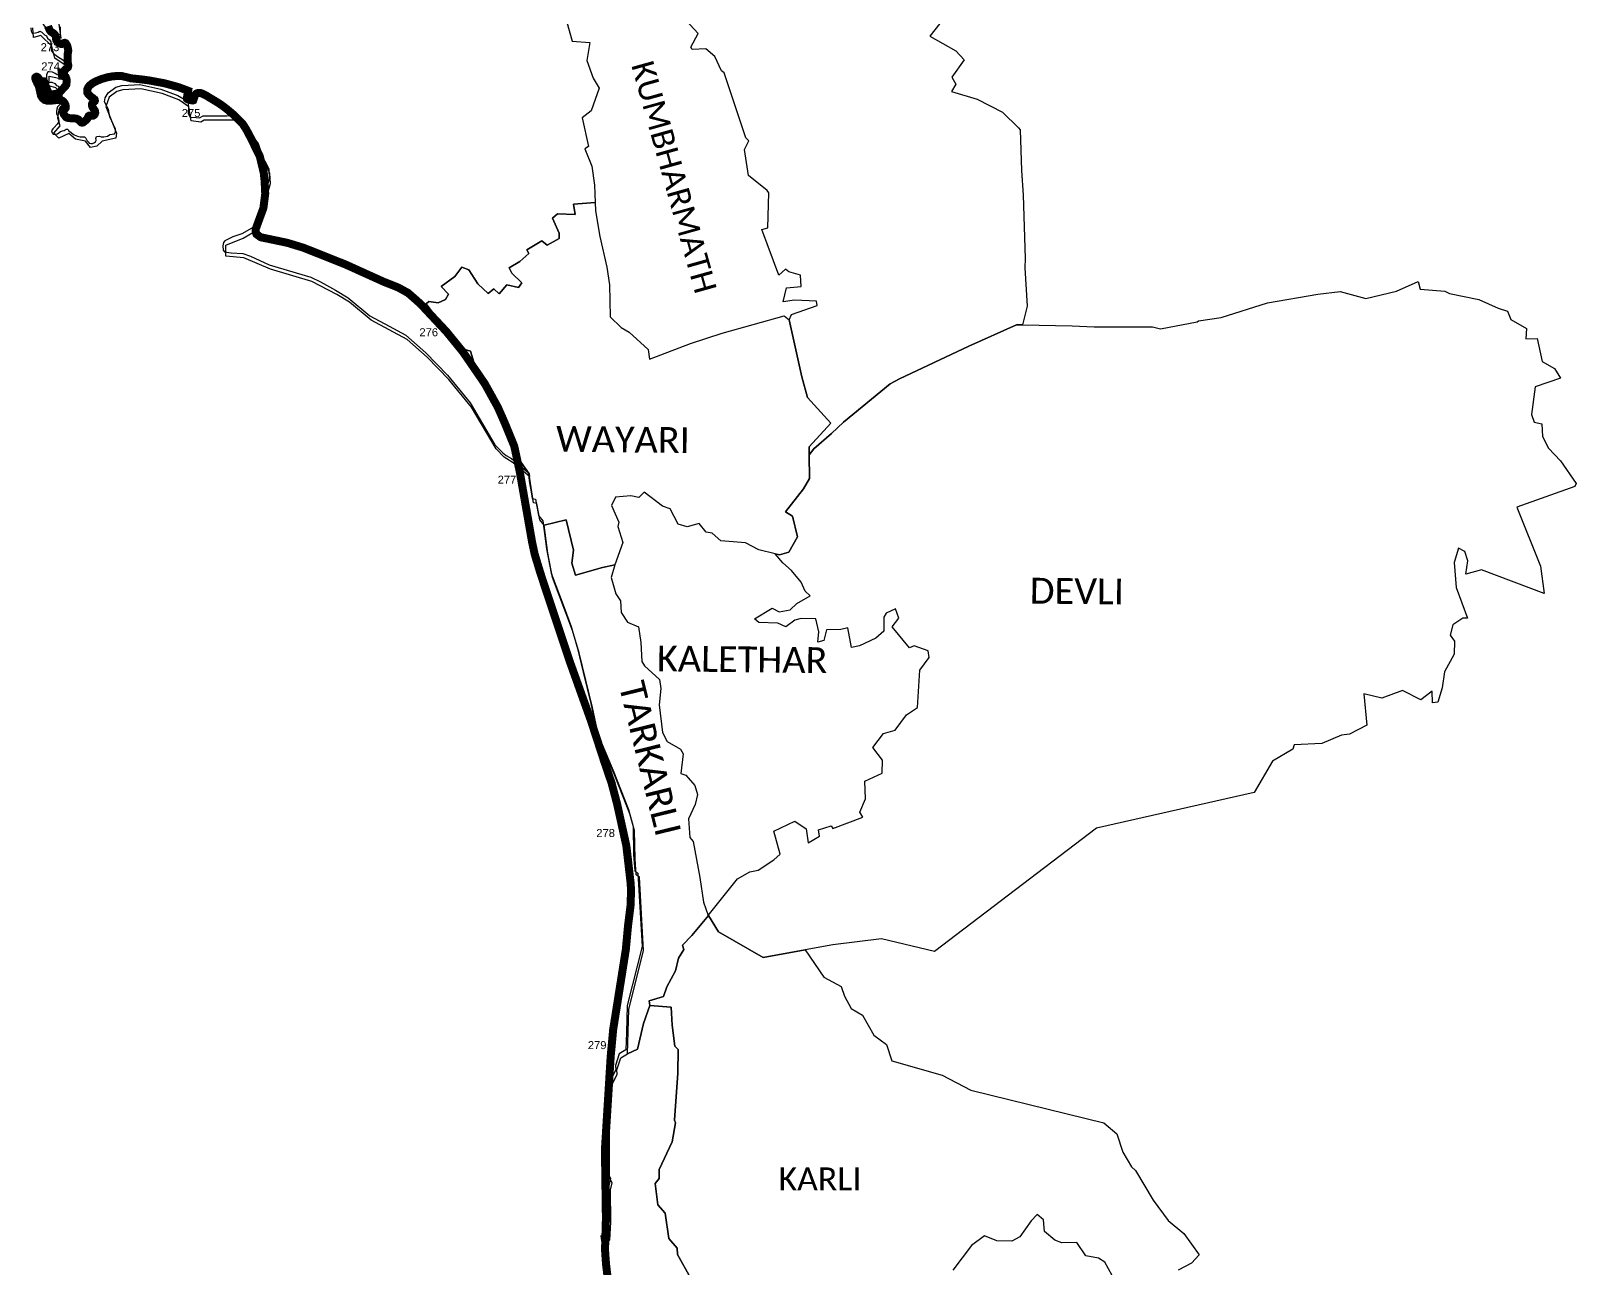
# Model space of a CAD drawing. Header units: metres. Extents: x 0 to 561379, y 0 to 4092696.
# Drawn here: x 334744 to 344397, y 1768286 to 1776015 of the extents above; entities that cross this region are included whole.
import ezdxf

# ---------------------------------------------------------------- set-up
doc = ezdxf.new("R2010")
doc.units = ezdxf.units.M
for name, color, linetype in [('ARTIFICIALLY PROTECTED', 10, 'Continuous'), ('COASTLINE', 5, 'Continuous'), ('DISTRICT BOUNDRY', 86, 'Continuous'), ('VILLAGE BOUNDRY', 32, 'Continuous'), ('VILLAGE NAME', 1, 'Continuous')]:
    doc.layers.add(name, color=color, linetype=linetype)
doc.styles.get("Standard").update_dxf_attribs({"font": 'arial.ttf'})

msp = doc.modelspace()

# ---------------------------------------------------------------- linework, layer by layer
at = {"layer": 'ARTIFICIALLY PROTECTED', "const_width": 50, "flags": 128}
for points in [[(334973.8, 1775874.3), (334972.6, 1775863), (334972.5, 1775852), (334973.5, 1775841.7), (334973.6, 1775830.3), (334972.3, 1775825.8), (334973.9, 1775817.5)], [(334951.8, 1775757.4), (334936.1, 1775756), (334938.4, 1775734.6), (334951.4, 1775733.4), (334956, 1775731.9), (334956.8, 1775731.2)], [(335698, 1775652), (335711.7, 1775646.9), (335726, 1775641.4), (335719.6, 1775604.8), (335719, 1775601.1), (335717.9, 1775594.5), (335718.6, 1775591), (335724.5, 1775587.1), (335739.8, 1775582.9), (335754.9, 1775580.8), (335758.2, 1775582), (335761.4, 1775590.9), (335766.4, 1775607.9), (335770.1, 1775615.8), (335770.5, 1775616.7), (335774.9, 1775621.7), (335783.2, 1775626.2), (335795.5, 1775628.1), (335807.6, 1775626.4), (335835.3, 1775613.4), (335865.6, 1775595.1), (335891.2, 1775579.7), (335891.8, 1775579.2)], [(337285.5, 1774194.2), (337317.9, 1774159.6)], [(337792.5, 1773284.7), (337798, 1773259), (337818.7, 1773140.9)], [(338376.4, 1771297.3), (338388.2, 1771252.2), (338405.6, 1771186.2), (338429.7, 1771076.9), (338448.4, 1770992.5), (338463.4, 1770924.6), (338470.2, 1770865.8), (338483.6, 1770749.2), (338487.5, 1770714.6), (338487.7, 1770713.4)], [(338375.8, 1769717.7), (338366.8, 1769620.1)]]:
    msp.add_lwpolyline(points, dxfattribs=at)
at = {"layer": 'COASTLINE', "const_width": 50, "flags": 128}
msp.add_lwpolyline([(334850.7, 1776045), (334853.6, 1776036.8), (334862.5, 1776017.5), (334869.6, 1776009.6), (334883.5, 1776000.8), (334892.3, 1775993.2), (334898.9, 1775982.9), (334901.1, 1775974.7), (334900.1, 1775967.7), (334902.2, 1775956.9), (334911.2, 1775944.7), (334922.8, 1775936.6), (334930.1, 1775934.3), (334938, 1775934.2), (334947.4, 1775938.6), (334955.6, 1775940.8), (334960.6, 1775938.6), (334964.5, 1775933.6), (334970, 1775924.1), (334973.3, 1775912.5), (334975.9, 1775901.6), (334976.9, 1775891.7), (334975.9, 1775881.6), (334973.8, 1775874.3), (334972.6, 1775863), (334972.5, 1775852), (334973.5, 1775841.7), (334973.6, 1775830.3), (334972.3, 1775825.8), (334974.8, 1775812.6), (334976.6, 1775804.2), (334976.7, 1775795.1), (334974.8, 1775788), (334967.4, 1775781.9), (334957.6, 1775773.7), (334954.5, 1775769.6), (334952.9, 1775764.5), (334951.8, 1775757.4), (334936.1, 1775756), (334938.4, 1775734.6), (334951.4, 1775733.4), (334956, 1775731.9), (334961, 1775727.3), (334966.2, 1775714.1), (334967.3, 1775699), (334964.7, 1775679.2), (334958.4, 1775668.8), (334926.4, 1775636.5), (334918.7, 1775628.8), (334904.3, 1775623.2), (334883.6, 1775619.5), (334865.9, 1775619.8), (334858.7, 1775621.4), (334854.4, 1775627.3), (334848.1, 1775641.1), (334838.5, 1775662.2), (334826.2, 1775699.5), (334824.8, 1775700.9), (334822, 1775700.8), (334820.3, 1775699.5), (334818.8, 1775697.4), (334816.4, 1775695), (334813.9, 1775694.2), (334809.9, 1775694.7), (334804.9, 1775696.9), (334803.2, 1775699.8), (334799.8, 1775707.6), (334791.6, 1775719.1), (334787.7, 1775724.6), (334783.6, 1775727.4), (334780.2, 1775728.9), (334777.8, 1775728.8), (334774.4, 1775727.3), (334771.7, 1775724.6), (334771, 1775720.2), (334772.9, 1775712.6), (334776.2, 1775705.4), (334782, 1775691.8), (334788, 1775680.7), (334793.4, 1775670.5), (334795.3, 1775661.9), (334798.9, 1775645.8), (334802.2, 1775631.2), (334806.9, 1775610.2), (334812, 1775601.7), (334819.8, 1775592.1), (334830.3, 1775583.9), (334845.3, 1775579.4), (334865.7, 1775579), (334896.6, 1775582.6), (334909.1, 1775584), (334925.8, 1775583.3), (334940.4, 1775578.8), (334946.8, 1775573.9), (334954.6, 1775563.5), (334959.7, 1775552.5), (334961.8, 1775542.4), (334960.6, 1775533.5), (334958.1, 1775530.4), (334952, 1775528.5), (334942.9, 1775525.7), (334940.2, 1775520.1), (334941.5, 1775513.7), (334949.6, 1775494), (334964, 1775475.8), (334970.1, 1775473), (334983.4, 1775470.4), (335008.4, 1775468.8), (335025.9, 1775467.7), (335032.9, 1775464.8), (335040.8, 1775461.7), (335046.5, 1775455.9), (335054.7, 1775447.7), (335059.3, 1775443.1), (335064.3, 1775441.9), (335069.8, 1775443.4), (335078, 1775449.8), (335088.8, 1775458.3), (335096.8, 1775467.7), (335101.6, 1775478.8), (335103.8, 1775482.9), (335108.3, 1775485.8), (335115.5, 1775485.5), (335124.4, 1775485.2), (335129.5, 1775485), (335134.7, 1775487), (335140.1, 1775491), (335143.5, 1775496.3), (335145.4, 1775502.5), (335145, 1775510.6), (335143.3, 1775516.4), (335137.5, 1775525.3), (335130.4, 1775536), (335126.9, 1775543.5), (335125.1, 1775550), (335125, 1775556.5), (335126.6, 1775562), (335130.7, 1775567.5), (335138.7, 1775573), (335141.9, 1775575.5), (335143.4, 1775578.8), (335143.1, 1775583.1), (335141.8, 1775586.4), (335139, 1775588.1), (335135.9, 1775590), (335134, 1775592.1), (335130.1, 1775596.5), (335124.5, 1775600.2), (335119.1, 1775603), (335114.2, 1775607.8), (335101.2, 1775621.1), (335096.5, 1775629.6), (335095.3, 1775639), (335095.9, 1775650.1), (335100.6, 1775660.7), (335111.1, 1775674.7), (335126.3, 1775686.8), (335148.2, 1775699.8), (335185.3, 1775715), (335222.1, 1775725.6), (335250.5, 1775730.8), (335279.7, 1775733.6), (335312.9, 1775732.9), (335346.3, 1775724.9), (335359.8, 1775721.7), (335367.4, 1775719.4), (335400.6, 1775715.9), (335429.3, 1775712.9), (335479.8, 1775706.3), (335525, 1775697.9), (335574.7, 1775688.9), (335619.1, 1775677.2), (335668, 1775663.4), (335711.7, 1775646.9), (335726, 1775641.4), (335719, 1775601.1), (335717.9, 1775594.5), (335718.6, 1775591), (335724.5, 1775587.1), (335739.8, 1775582.9), (335754.9, 1775580.8), (335758.2, 1775582), (335761.4, 1775590.9), (335766.4, 1775607.9), (335770.5, 1775616.7), (335774.9, 1775621.7), (335783.2, 1775626.2), (335795.5, 1775628.1), (335807.6, 1775626.4), (335835.3, 1775613.4), (335865.6, 1775595.1), (335891.2, 1775579.7), (335928.5, 1775556.3), (335967.3, 1775527.6), (336005.6, 1775495.2), (336033.6, 1775468.4), (336067.7, 1775433.1), (336089.6, 1775398.8), (336108.5, 1775363.1), (336128, 1775326.1), (336138.5, 1775303.2), (336146.3, 1775286.4), (336173, 1775234), (336198.3, 1775129.1), (336203.9, 1775076.1), (336207.5, 1774997.8), (336196.3, 1774909.3), (336162.7, 1774817.3), (336148.5, 1774778.6), (336148, 1774761), (336153, 1774745.2), (336179.7, 1774726.1), (336251.3, 1774711.1), (336345.5, 1774691.4), (336447.8, 1774660.1), (336707.4, 1774556.8), (336948.6, 1774447.7), (337036.8, 1774412.9), (337099.7, 1774378.4), (337175.9, 1774311.4), (337261.3, 1774220), (337338.7, 1774137.4), (337442.3, 1774010.4), (337533.9, 1773877.4), (337580.2, 1773809.6), (337661.1, 1773663.2), (337704.8, 1773563.9), (337763.3, 1773420.8), (337798, 1773259), (337837.3, 1773034.9), (337874.9, 1772820.2), (337890.9, 1772745.5), (337927.3, 1772625.2), (337973.8, 1772485.2), (338050.3, 1772255), (338108.1, 1772081.1), (338243.1, 1771703.7), (338326.2, 1771448.7), (338371.5, 1771315.9), (338388.2, 1771252.2), (338405.6, 1771186.2), (338429.7, 1771076.9), (338448.4, 1770992.5), (338463.4, 1770924.6), (338470.2, 1770865.8), (338483.6, 1770749.2), (338487.5, 1770714.6), (338490.8, 1770686.5), (338492.5, 1770646.1), (338490.4, 1770555.1), (338474.4, 1770428), (338460.1, 1770274.3), (338443.9, 1770172.3), (338428.9, 1770077.3), (338381.3, 1769777), (338365.6, 1769607.5), (338351.6, 1769380.7), (338337.2, 1769149.2), (338329.6, 1769026.5), (338330.7, 1768953.8), (338333.7, 1768745.7), (338335.9, 1768595.8), (338332.8, 1768488.8), (338330.3, 1768400.1), (338336.2, 1768313.7), (338346.8, 1768225.3)], dxfattribs=at)
at = {"layer": 'DISTRICT BOUNDRY'}
for points in [[(334743.7, 1776034.4, 0), (334745.3, 1776013.4, 0), (334752.4, 1776002.2, 0), (334772, 1776002.4, 0), (334790.1, 1776008.2, 0), (334798.5, 1776013.9, 0), (334812.5, 1776008.4, 0), (334829.5, 1775991.8, 0), (334840.4, 1775983.6, 0), (334847.9, 1775971, 0), (334859.2, 1775959.9, 0), (334867.7, 1775947.4, 0), (334869.3, 1775925, 0), (334869.5, 1775908.2, 0), (334869.6, 1775897, 0), (334875.3, 1775885.9, 0), (334886.6, 1775872, 0), (334916.2, 1775851.3, 0), (334935.9, 1775838.9, 0), (334951.4, 1775827.8, 0), (334964.1, 1775811.1, 0), (334965.7, 1775797.2, 0), (334960.3, 1775776.1, 0), (334952, 1775763.4, 0), (334946.5, 1775750.8, 0), (334942.4, 1775740.9, 0), (334929.8, 1775739.4, 0), (334907.4, 1775740.6, 0), (334894.7, 1775750.2, 0), (334877.8, 1775757.1, 0), (334858.2, 1775759.7, 0), (334849.8, 1775759.6, 0), (334844.3, 1775751.1, 0), (334840.2, 1775739.9, 0), (334840.3, 1775724.5, 0), (334840.5, 1775709.1, 0), (334847.6, 1775699.4, 0), (334860.2, 1775695.3, 0), (334874.2, 1775695.4, 0), (334892.5, 1775687.2, 0), (334903.8, 1775674.7, 0), (334913.6, 1775670.6, 0), (334922.1, 1775658.1, 0), (334925.1, 1775642.7, 0), (334925.2, 1775628.7, 0), (334936.6, 1775612, 0), (334940.9, 1775592.5, 0), (334941.2, 1775570.1, 0), (334925.9, 1775557.3, 0), (334921.7, 1775554.5, 0), (334910.6, 1775541.8, 0), (334905.1, 1775526.3, 0), (334903.9, 1775510.9, 0), (334904, 1775496.9, 0), (334911.1, 1775481.6, 0), (334916.9, 1775466.2, 0), (334918.4, 1775449.5, 0), (334907.4, 1775432.5, 0), (334889.4, 1775412.7, 0), (334879.7, 1775404.3, 0), (334872.8, 1775390.2, 0), (334877.1, 1775377.6, 0), (334882.8, 1775370.7, 0), (334889.8, 1775370.8, 0), (334901, 1775369.5, 0), (334910.8, 1775372.4, 0), (334928.8, 1775386.5, 0), (334941.4, 1775390.9, 0), (334951.2, 1775392.4, 0), (334963.7, 1775400.9, 0), (334973.5, 1775402.4, 0), (334979.2, 1775394.1, 0), (335014.4, 1775366.4, 0), (335034.1, 1775358.2, 0), (335052.3, 1775354.2, 0), (335063.5, 1775352.9, 0), (335077.5, 1775353, 0), (335086, 1775344.7, 0), (335095.9, 1775329.4, 0), (335101.6, 1775322.5, 0), (335108.7, 1775314.1, 0), (335118.5, 1775311.4, 0), (335128.3, 1775311.5, 0), (335136.7, 1775315.8, 0), (335147.8, 1775321.5, 0), (335151.9, 1775330, 0), (335151.9, 1775335.6, 0), (335149, 1775343.9, 0), (335154.5, 1775355.2, 0), (335171.3, 1775356.7, 0), (335182.5, 1775352.7, 0), (335199.3, 1775354.2, 0), (335221.7, 1775358.6, 0), (335237, 1775367.2, 0), (335266.4, 1775371.6, 0), (335271.9, 1775380.1, 0), (335271.8, 1775392.7, 0), (335271.7, 1775403.9, 0), (335260.2, 1775429, 0), (335250.2, 1775451.3, 0), (335237.4, 1775477.7, 0), (335228.6, 1775523.9, 0), (335215.7, 1775548.9, 0), (335204.3, 1775571.2, 0), (335206.9, 1775596.5, 0), (335226.2, 1775628.8, 0), (335273.5, 1775664.2, 0), (335311.2, 1775674.3, 0), (335351.8, 1775676.1, 0), (335389.5, 1775677.8, 0), (335423.4, 1775681, 0), (335555.9, 1775651.1, 0), (335661.6, 1775610.8, 0), (335701, 1775588.4, 0), (335723.9, 1775568, 0), (335728.3, 1775543.2, 0), (335726.6, 1775499.8, 0), (335737.1, 1775479.2, 0), (335743.3, 1775477.2, 0), (335776.4, 1775473.4, 0), (335797, 1775471.5, 0), (335819.6, 1775484.1, 0), (335858.9, 1775485.5, 0), (335931.1, 1775484.1, 0), (335968.3, 1775484.5, 0), (336009.5, 1775486.9, 0), (336032.3, 1775485.1, 0), (336048.9, 1775468.7, 0), (336105.5, 1775384.5, 0), (336163.9, 1775311.7, 0), (336191.5, 1775229.3, 0), (336218.9, 1775173.8, 0), (336229.4, 1775151.2, 0), (336232.1, 1775089.2, 0), (336186, 1774932.8, 0), (336166.1, 1774858.2, 0), (336145.9, 1774806.4, 0), (336123.4, 1774782.4, 0), (336061.8, 1774746.7, 0), (336004.2, 1774729.7, 0), (335954.9, 1774704.4, 0), (335946.7, 1774694, 0), (335942.8, 1774673.3, 0), (335945.1, 1774646.5, 0), (335953.4, 1774634.2, 0), (335994.8, 1774628.3, 0), (336067.1, 1774624.9, 0), (336114.7, 1774608.8, 0), (336232.9, 1774554.1, 0), (336491.7, 1774476.9, 0), (336551.8, 1774448.6, 0), (336647.3, 1774395.7, 0), (336726.2, 1774346.9, 0), (336861.4, 1774234.5, 0), (336981.7, 1774171.6, 0), (337085.5, 1774114.7, 0), (337210.4, 1774004.3, 0), (337345.8, 1773864, 0), (337487.8, 1773691.8, 0), (337640.9, 1773429.8, 0), (337691, 1773378.6, 0), (337711.8, 1773362.2, 0), (337747, 1773344, 0), (337850.5, 1773256.9, 0), (337859.3, 1773191.8, 0), (337868, 1773135.7, 0), (337874.4, 1773093.9, 0), (337896.1, 1773088.8, 0), (337914.6, 1772987.5, 0), (337941.1, 1772953.9, 0), (337965, 1772778.6, 0), (337992.8, 1772627, 0), (338074.8, 1772413.2, 0), (338118.3, 1772294.8, 0), (338159.3, 1772156.1, 0), (338193.7, 1772008.9, 0), (338242.3, 1771814.2, 0), (338279.9, 1771636.3, 0), (338385.2, 1771383.3, 0), (338476.2, 1771150.1, 0), (338506, 1771044.7, 0), (338508.9, 1770868.9, 0), (338515.9, 1770767.8, 0), (338536, 1770753.2, 0), (338561.4, 1770295.6, 0), (338469.1, 1769926.7, 0), (338463.9, 1769758.1, 0), (338460.5, 1769649.7, 0), (338419.6, 1769625.2, 0), (338394.8, 1769550.9, 0), (338397.5, 1769523.7, 0), (338372.1, 1769476.9, 0), (338374.7, 1769464.9, 0), (338350.8, 1769428.8, 0), (338359.9, 1769404, 0), (338336.9, 1769359.6, 0), (338348.7, 1769194, 0), (338351, 1769076.4, 0), (338350.5, 1768983.7, 0), (338348.6, 1768873.4, 0), (338364.9, 1768844.6, 0), (338354.8, 1768800.2, 0), (338356.7, 1768600.7, 0), (338351.7, 1768485.5, 0), (338304.9, 1768487.4, 0), (338340.5, 1768249.5, 0)], [(334925.6, 1776041.8, 0), (334926.1, 1775997, 0), (334923.3, 1775991.3, 0), (334917.7, 1775992.7, 0), (334909.2, 1776002.4, 0), (334893.7, 1776014.9, 0), (334852.9, 1776036.9, 0)]]:
    msp.add_polyline3d(points, dxfattribs=at)
at = {"layer": 'VILLAGE BOUNDRY'}
for points in [[(338091.9, 1776069.1, 0), (338124, 1775951.2, 0), (338235.6, 1775942.9, 0), (338217.2, 1775830.1, 0), (338255.6, 1775720.1, 0), (338294.6, 1775657.1, 0), (338242.9, 1775516.1, 0), (338187.7, 1775472.8, 0), (338226.8, 1775292.7, 0), (338203.9, 1775278.3, 0), (338247, 1775169.3, 0), (338264.8, 1775050.8, 0), (338268.7, 1774943.7, 0), (338134.3, 1774933.9, 0), (338143.4, 1774868.5, 0), (338033.5, 1774872.7, 0), (338002.4, 1774845.3, 0), (338044.6, 1774751.2, 0), (338044.5, 1774718.9, 0), (337968.5, 1774676, 0), (337935.7, 1774702.9, 0), (337841.4, 1774647.6, 0), (337853.7, 1774625.5, 0), (337798.3, 1774575.2, 0), (337731.9, 1774535.3, 0), (337747.9, 1774501.7, 0), (337810.4, 1774440.8, 0), (337788.8, 1774412.6, 0), (337717.9, 1774428.3, 0), (337669.2, 1774372.5, 0), (337636.3, 1774404, 0), (337600.1, 1774375.2, 0), (337535.3, 1774435.9, 0), (337480.4, 1774522.6, 0), (337436.1, 1774539.5, 0), (337391.9, 1774481.4, 0), (337306.1, 1774418.3, 0), (337352.4, 1774369.8, 0), (337334.4, 1774336.4, 0), (337288.5, 1774316.7, 0), (337230.6, 1774325.7, 0), (337213.9, 1774309.4, 0), (337281.4, 1774219.3, 0), (337288.3, 1774195.4, 0), (337347.1, 1774124.5, 0), (337364.4, 1774122.6, 0), (337427.8, 1774034, 0), (337490.5, 1774013.6, 0), (337524.2, 1773904.7, 0), (337542.6, 1773899.1, 0), (337601.1, 1773776.1, 0), (337747.5, 1773423.2, 0), (337785.6, 1773399.3, 0), (337782.4, 1773355.3, 0), (337856.8, 1773247.8, 0), (337859.1, 1773230.8, 0), (337755.5, 1773317.8, 0), (337699.5, 1773352.4, 0), (337649.4, 1773403.6, 0), (337496.2, 1773665.5, 0), (337354.1, 1773837.7, 0), (337218.6, 1773977.9, 0), (337093.6, 1774088.3, 0), (336869.4, 1774208.1, 0), (336734.1, 1774320.4, 0), (336655.1, 1774369.3, 0), (336499.5, 1774450.4, 0), (336240.6, 1774527.5, 0), (336074.7, 1774598.2, 0), (335961, 1774607.5, 0), (335962.4, 1774677.7, 0), (336069.4, 1774720.1, 0), (336131.1, 1774755.8, 0), (336173.7, 1774831.6, 0), (336239.7, 1775062.5, 0), (336237, 1775124.5, 0), (336199.1, 1775202.6, 0), (336171.5, 1775285, 0), (336039.7, 1775458.3, 0), (335827, 1775457.4, 0), (335804.3, 1775444.8, 0), (335744.4, 1775452.5, 0), (335731.2, 1775541.1, 0), (335668.8, 1775584, 0), (335563.1, 1775624.2, 0), (335430.6, 1775653.9, 0), (335318.4, 1775647.3, 0), (335280.7, 1775637.1, 0), (335233.5, 1775601.6, 0), (335211.7, 1775544, 0), (335279, 1775376.7, 0), (335273.7, 1775344.4, 0), (335189.9, 1775325.5, 0), (335155.2, 1775294.4, 0), (335116.1, 1775287, 0), (335084.9, 1775325.9, 0), (335021.8, 1775339.3, 0), (334980.9, 1775375.4, 0), (334918.2, 1775345.4, 0), (334887.1, 1775377.2, 0), (334925.9, 1775422.4, 0), (334911.4, 1775469.9, 0), (334918, 1775514.7, 0), (334948.5, 1775543, 0), (334929.5, 1775631, 0), (334899.8, 1775660.1, 0), (334854.9, 1775672.3, 0), (334857.1, 1775732.5, 0), (334949.7, 1775713.8, 0), (334967.6, 1775748.9, 0), (334958.7, 1775800.7, 0), (334893.9, 1775844.8, 0), (334875, 1775920.2, 0), (334805.7, 1775986.8, 0), (334759.8, 1775975.1, 0), (334756.3, 1776035.3, 0)], [(334817.7, 1776058.3, 0), (334860.1, 1776009.7, 0), (334933.3, 1775969.8, 0), (334921.3, 1776056.5, 0)], [(340422.6, 1776060.9, 0), (340359.8, 1775982.4, 0), (340521.6, 1775890.7, 0), (340573.2, 1775834.8, 0), (340495.9, 1775725.8, 0), (340521.5, 1775683.3, 0), (340495.6, 1775637.5, 0), (340655.7, 1775588.6, 0), (340812.5, 1775507.1, 0), (340913.8, 1775410.6, 0), (340923.7, 1775396.9, 0), (340932.2, 1775142.5, 0), (340942.5, 1774988.9, 0), (340954.6, 1774592.9, 0), (340953.9, 1774536, 0), (340967.2, 1774295.7, 0), (340938.1, 1774178.4, 0), (340900.4, 1774178.4, 0), (340602.5, 1774044.9, 0), (340169.3, 1773840.8, 0), (340111.1, 1773809.5, 0), (339819.6, 1773570.3, 0), (339745.5, 1773499.4, 0), (339633.8, 1773404.2, 0), (339605.6, 1773366.8, 0), (339605, 1773417.7, 0), (339740.5, 1773565.1, 0), (339594.6, 1773725.1, 0), (339558.8, 1773855.1, 0), (339480, 1774210.6, 0), (339496.2, 1774243.6, 0), (339654.9, 1774299.6, 0), (339651, 1774327.2, 0), (339514.2, 1774332.8, 0), (339442.2, 1774321.9, 0), (339464.2, 1774411, 0), (339556, 1774418.6, 0), (339552.4, 1774489.1, 0), (339478, 1774509.3, 0), (339457.5, 1774527.2, 0), (339416.2, 1774489.5, 0), (339310.2, 1774775.2, 0), (339346.8, 1774784, 0), (339352.7, 1775003.6, 0), (339343.6, 1775019, 0), (339227.5, 1775111.4, 0), (339201.3, 1775273.7, 0), (339228.2, 1775328.4, 0), (339210.8, 1775347.2, 0), (339074.1, 1775752.7, 0), (339058.2, 1775766.6, 0), (339017.2, 1775855.8, 0), (338959.1, 1775902.9, 0), (338874.3, 1775900.1, 0), (338865.6, 1775914.6, 0), (338911.7, 1775999.5, 0), (338837, 1776079.6, 0)], [(338863.9, 1768224.6, 0), (338783.5, 1768370.3, 0), (338780.7, 1768410, 0), (338729.9, 1768470.6, 0), (338707, 1768628, 0), (338659.3, 1768681.9, 0), (338643, 1768813.6, 0), (338669.5, 1768845.6, 0), (338668.3, 1768902.1, 0), (338749.5, 1769074.5, 0), (338769.8, 1769192.9, 0), (338765.3, 1769209.5, 0), (338785.4, 1769503.6, 0), (338788.1, 1769651.7, 0), (338765.8, 1769673, 0), (338749.5, 1769803.7, 0), (338742.6, 1769915, 0), (338610.7, 1769927.1, 0), (338605.2, 1769955.5, 0), (338695.2, 1769982.5, 0), (338715.7, 1770043.2, 0), (338771.3, 1770142.5, 0), (338788.6, 1770221.4, 0), (338823.2, 1770277.1, 0), (338815, 1770303, 0), (338872.3, 1770363.8, 0), (338975.9, 1770488, 0), (339039, 1770386.6, 0), (339319, 1770226.1, 0), (339581.5, 1770274.3, 0), (339581.5, 1770274.3, 0), (339697.2, 1770102.9, 0), (339806.5, 1770045.5, 0), (339825.9, 1769983.8, 0), (339868.1, 1769907.5, 0), (339938.2, 1769865.9, 0), (340010.5, 1769740.6, 0), (340088.2, 1769682.8, 0), (340121.5, 1769579.9, 0), (340436.6, 1769492, 0), (340615.4, 1769396.7, 0), (341335.2, 1769220.7, 0), (341445.9, 1769192.4, 0), (341528.2, 1769124.3, 0), (341565, 1769010.4, 0), (341619.1, 1768919.4, 0), (341645, 1768894.8, 0), (341754, 1768710.2, 0), (341848.1, 1768583, 0), (341946.9, 1768502.4, 0), (342042.3, 1768368.8, 0), (341993.2, 1768315.8, 0), (341910, 1768272.3, 0)], [(338349.9, 1768224, 0), (338314.2, 1768461.9, 0), (338361, 1768460.1, 0), (338366, 1768575.3, 0), (338364.1, 1768774.7, 0), (338374.2, 1768819.2, 0), (338357.9, 1768848, 0), (338357.9, 1769168.5, 0), (338346.1, 1769334.1, 0), (338369.2, 1769378.4, 0), (338360, 1769403.2, 0), (338406.8, 1769498.1, 0), (338404.1, 1769525.3, 0), (338428.8, 1769599.6, 0), (338469.8, 1769624.2, 0), (338533.5, 1769652.8, 0), (338570.9, 1769814.8, 0), (338610.7, 1769927.1, 0), (338742.5, 1769915, 0), (338749.4, 1769803.7, 0), (338765.8, 1769673, 0), (338788.1, 1769651.7, 0), (338785.4, 1769503.5, 0), (338765.3, 1769209.5, 0), (338769.8, 1769192.8, 0), (338749.5, 1769074.5, 0), (338668.3, 1768902.1, 0), (338669.5, 1768845.6, 0), (338643, 1768813.5, 0), (338659.3, 1768681.9, 0), (338707, 1768628, 0), (338729.9, 1768470.6, 0), (338780.6, 1768410, 0), (338783.4, 1768370.3, 0), (338863.8, 1768224.7, 0)], [(341498.5, 1768238.6, 0), (341452.7, 1768322.4, 0), (341413.1, 1768347.7, 0), (341334.9, 1768361.9, 0), (341277.4, 1768445.6, 0), (341183.9, 1768444.5, 0), (341141, 1768460.8, 0), (341076.2, 1768514, 0), (341068.5, 1768587.1, 0), (341030.6, 1768621.3, 0), (340992.2, 1768581, 0), (340922.3, 1768480.9, 0), (340871.8, 1768454.4, 0), (340778.1, 1768455.5, 0), (340700.2, 1768487.7, 0), (340620.5, 1768426.4, 0), (340503.7, 1768272.9, 0)]]:
    msp.add_polyline3d(points, dxfattribs=at)
for points in [[(338133.1, 1772771.8, 0), (338087.4, 1772959.8, 0), (337949.9, 1772927.9, 0), (337923.2, 1772961.4, 0), (337904.8, 1773062.7, 0), (337883.1, 1773067.8, 0), (337859.1, 1773230.8, 0), (337856.8, 1773247.8, 0), (337782.4, 1773355.3, 0), (337785.6, 1773399.3, 0), (337747.5, 1773423.2, 0), (337601.1, 1773776.1, 0), (337542.6, 1773899.1, 0), (337524.2, 1773904.7, 0), (337490.5, 1774013.6, 0), (337427.8, 1774034, 0), (337364.4, 1774122.6, 0), (337347.1, 1774124.5, 0), (337288.3, 1774195.4, 0), (337281.4, 1774219.3, 0), (337213.9, 1774309.4, 0), (337230.6, 1774325.7, 0), (337288.5, 1774316.7, 0), (337334.4, 1774336.4, 0), (337352.4, 1774369.8, 0), (337306.1, 1774418.3, 0), (337391.9, 1774481.4, 0), (337436.1, 1774539.5, 0), (337480.4, 1774522.6, 0), (337535.3, 1774435.9, 0), (337600.1, 1774375.2, 0), (337636.3, 1774404, 0), (337669.2, 1774372.5, 0), (337717.9, 1774428.3, 0), (337788.8, 1774412.6, 0), (337810.4, 1774440.8, 0), (337747.9, 1774501.7, 0), (337731.9, 1774535.3, 0), (337798.3, 1774575.2, 0), (337853.7, 1774625.5, 0), (337841.4, 1774647.6, 0), (337935.7, 1774702.9, 0), (337968.5, 1774676, 0), (338044.5, 1774718.9, 0), (338044.6, 1774751.2, 0), (338002.4, 1774845.3, 0), (338033.5, 1774872.7, 0), (338143.4, 1774868.5, 0), (338134.3, 1774933.9, 0), (338268.7, 1774943.7, 0), (338270, 1774890.3, 0), (338298.6, 1774730.1, 0), (338342, 1774539.1, 0), (338358.7, 1774428.5, 0), (338362, 1774228.3, 0), (338430.8, 1774162.3, 0), (338480.1, 1774133.3, 0), (338600.3, 1774023.9, 0), (338609.1, 1773964.9, 0), (338863.8, 1774062.7, 0), (339062.3, 1774127.2, 0), (339449.6, 1774236.2, 0), (339480, 1774210.6, 0), (339558.8, 1773855.1, 0), (339594.6, 1773725.1, 0), (339740.5, 1773565.1, 0), (339605, 1773417.7, 0), (339605.6, 1773366.8, 0), (339608.1, 1773218.3, 0), (339569.7, 1773155.3, 0), (339458.2, 1773010.2, 0), (339501.8, 1772983.2, 0), (339533.1, 1772854.7, 0), (339478.6, 1772759.2, 0), (339420.2, 1772741.6, 0), (339393.2, 1772748.2, 0), (339291.1, 1772772.7, 0), (339207.1, 1772817.9, 0), (339054.4, 1772829.2, 0), (338998.9, 1772877.1, 0), (338962.9, 1772884.6, 0), (338918.9, 1772936.9, 0), (338843.2, 1772917, 0), (338786.5, 1772933.1, 0), (338736.3, 1773028.7, 0), (338689.7, 1773046.8, 0), (338575.2, 1773132.7, 0), (338541.5, 1773099.4, 0), (338491.1, 1773110.2, 0), (338395, 1773101.5, 0), (338370.2, 1773050.6, 0), (338416.5, 1772946.1, 0), (338410.3, 1772919.9, 0), (338441, 1772818.9, 0), (338391.5, 1772678.9, 0), (338314.1, 1772663.9, 0), (338145.9, 1772614, 0), (338122.5, 1772689.8, 0)], [(344135.1, 1773570.6, 0), (344183, 1773559.6, 0), (344186.5, 1773480.4, 0), (344223.8, 1773409.3, 0), (344299.5, 1773328.8, 0), (344396.7, 1773188.7, 0), (344389.6, 1773168, 0), (344026.6, 1773040.1, 0), (344173.7, 1772671.9, 0), (344197.2, 1772501, 0), (343804.8, 1772648.2, 0), (343707, 1772621, 0), (343721.1, 1772705.3, 0), (343701.9, 1772763.5, 0), (343663, 1772784.2, 0), (343635.6, 1772694.9, 0), (343647.8, 1772537.4, 0), (343718.3, 1772346, 0), (343688.7, 1772346, 0), (343627.2, 1772305.6, 0), (343610.8, 1772240.9, 0), (343637.5, 1772203.1, 0), (343635.9, 1772121, 0), (343575.1, 1772010.6, 0), (343559.3, 1771910.9, 0), (343533.2, 1771821.7, 0), (343499.9, 1771817.6, 0), (343497.9, 1771889.6, 0), (343426.8, 1771835.9, 0), (343312.1, 1771894, 0), (343182.2, 1771847.4, 0), (343070.4, 1771874.4, 0), (343089, 1771678.2, 0), (342982.1, 1771621.6, 0), (342930.6, 1771615, 0), (342807.8, 1771563.6, 0), (342635.8, 1771554.9, 0), (342626.7, 1771528, 0), (342500, 1771452.8, 0), (342385.1, 1771257.9, 0), (341399.6, 1771034.4, 0), (340388.4, 1770264, 0), (340056.5, 1770343.4, 0), (339753.3, 1770305.8, 0), (339581.4, 1770274.3, 0), (339319, 1770226.1, 0), (339039, 1770386.6, 0), (338975.9, 1770488, 0), (338975, 1770489.6, 0), (339158, 1770718, 0), (339235.4, 1770762.4, 0), (339288, 1770772.4, 0), (339384.1, 1770836.7, 0), (339423.9, 1770872.5, 0), (339384.1, 1771015.9, 0), (339515.3, 1771077.3, 0), (339587.8, 1771029.9, 0), (339598.9, 1770943.1, 0), (339670.4, 1770984.5, 0), (339663.6, 1771023.7, 0), (339742.9, 1771048, 0), (339754, 1771031.5, 0), (339941.6, 1771102.1, 0), (339922.7, 1771135.1, 0), (339956.5, 1771217.5, 0), (339954.1, 1771328.1, 0), (340061.1, 1771377.3, 0), (340064, 1771459.3, 0), (340003, 1771538.3, 0), (340070.2, 1771625, 0), (340143.4, 1771647.1, 0), (340214, 1771741.6, 0), (340281.4, 1771788.1, 0), (340297, 1772020.7, 0), (340354.5, 1772100.5, 0), (340348.8, 1772142.9, 0), (340261.5, 1772174, 0), (340232.9, 1772161.8, 0), (340124.5, 1772291.5, 0), (340165.6, 1772345.4, 0), (340145.4, 1772403.8, 0), (340085.9, 1772376.6, 0), (340072.2, 1772353.1, 0), (340072.5, 1772264.5, 0), (340021.1, 1772220.5, 0), (339920.4, 1772173.4, 0), (339871, 1772163.4, 0), (339848.1, 1772286.6, 0), (339804.3, 1772276, 0), (339714, 1772273.9, 0), (339697.8, 1772207.1, 0), (339660.7, 1772197.3, 0), (339666.1, 1772260.3, 0), (339647.1, 1772341.9, 0), (339555, 1772344.8, 0), (339516.7, 1772333, 0), (339460.5, 1772292.1, 0), (339409, 1772314.9, 0), (339292, 1772318.3, 0), (339263.1, 1772341.6, 0), (339373.7, 1772408.1, 0), (339417.3, 1772386, 0), (339486.2, 1772399, 0), (339529.4, 1772438.4, 0), (339612, 1772486.2, 0), (339579.9, 1772515.9, 0), (339554.9, 1772570.4, 0), (339495.3, 1772644.3, 0), (339440.7, 1772691.5, 0), (339393.2, 1772748.2, 0), (339420.2, 1772741.6, 0), (339478.6, 1772759.2, 0), (339533.1, 1772854.7, 0), (339501.8, 1772983.2, 0), (339458.2, 1773010.2, 0), (339569.7, 1773155.3, 0), (339608.1, 1773218.3, 0), (339605.6, 1773366.8, 0), (339633.8, 1773404.2, 0), (339745.5, 1773499.4, 0), (339819.6, 1773570.3, 0), (340111.1, 1773809.5, 0), (340169.3, 1773840.8, 0), (340602.5, 1774044.9, 0), (340900.4, 1774178.4, 0), (340938.1, 1774178.4, 0), (341249.4, 1774173.6, 0), (341385.8, 1774165.7, 0), (341749.5, 1774165.6, 0), (341801.1, 1774153.6, 0), (342029.4, 1774196.7, 0), (342038.3, 1774204.8, 0), (342178.5, 1774223.9, 0), (342469.8, 1774315.6, 0), (342784, 1774369.6, 0), (342923.6, 1774388.2, 0), (343084, 1774343.7, 0), (343275.1, 1774390.2, 0), (343409.8, 1774449.4, 0), (343423.5, 1774401.7, 0), (343576.1, 1774389.6, 0), (343606.3, 1774374.6, 0), (343789.3, 1774337.2, 0), (343910.1, 1774282.7, 0), (343968.6, 1774265.3, 0), (343988.9, 1774212.9, 0), (344086.1, 1774157, 0), (344083.4, 1774091.7, 0), (344153.1, 1774093.3, 0), (344185.1, 1773949.1, 0), (344261.1, 1773906.3, 0), (344300, 1773845.6, 0), (344141, 1773790.7, 0), (344117.1, 1773619.7, 0)], [(338860.3, 1770975.5, 0), (338881.8, 1770950, 0), (338922.2, 1770727, 0), (338946.1, 1770573, 0), (338975, 1770489.6, 0), (338975.9, 1770488, 0), (338872.3, 1770363.8, 0), (338815, 1770303.1, 0), (338823.2, 1770277.1, 0), (338788.5, 1770221.3, 0), (338771.3, 1770142.5, 0), (338715.6, 1770043.2, 0), (338695.3, 1769982.5, 0), (338605.2, 1769955.4, 0), (338610.7, 1769927.1, 0), (338570.9, 1769814.8, 0), (338533.5, 1769652.8, 0), (338469.8, 1769624.2, 0), (338478.3, 1769901.1, 0), (338570.6, 1770270, 0), (338545.2, 1770727.5, 0), (338525.1, 1770742.1, 0), (338518, 1770843.1, 0), (338515.1, 1771019, 0), (338485.4, 1771124.4, 0), (338394.2, 1771357.5, 0), (338288.9, 1771610.4, 0), (338251.3, 1771788.3, 0), (338168.1, 1772130.1, 0), (338127, 1772268.9, 0), (338001.6, 1772600.9, 0), (337973.7, 1772752.5, 0), (337949.9, 1772927.9, 0), (338087.4, 1772959.8, 0), (338133.1, 1772771.8, 0), (338122.5, 1772689.8, 0), (338145.9, 1772614, 0), (338314.1, 1772663.9, 0), (338391.5, 1772678.9, 0), (338369, 1772599.5, 0), (338397.9, 1772498.8, 0), (338426.8, 1772453.7, 0), (338432, 1772380.7, 0), (338471.5, 1772321.7, 0), (338539.9, 1772291.6, 0), (338553.9, 1772194.5, 0), (338560.4, 1772075.3, 0), (338576, 1772048.8, 0), (338670.8, 1771963.7, 0), (338678.1, 1771907, 0), (338668.3, 1771805.6, 0), (338690.1, 1771632.1, 0), (338717.5, 1771575.9, 0), (338801.4, 1771527.8, 0), (338818.8, 1771497.7, 0), (338804.9, 1771376.5, 0), (338835.2, 1771366, 0), (338890.7, 1771300.8, 0), (338907.2, 1771243.8, 0), (338894.2, 1771181.4, 0), (338852.4, 1771092.8, 0)]]:
    msp.add_polyline3d(points, close=True, dxfattribs=at)

# ---------------------------------------------------------------- texts
at = {"layer": 'ARTIFICIALLY PROTECTED', "char_height": 50, "attachment_point": 1}
for s, insert in [('273', (334804.8, 1775938.7)), ('274', (334808.4, 1775818.8)), ('275', (335686.1, 1775527.3)), ('276', (337170.7, 1774157.6)), ('277', (337659.6, 1773236.5)), ('278', (338275.8, 1771028.8)), ('279', (338222.8, 1769704))]:
    msp.add_mtext_dynamic_manual_height_columns(s, width=84.374, gutter_width=1, heights=[74.2], dxfattribs=dict(at, insert=insert))
at = {"layer": 'VILLAGE NAME', "attachment_point": 1}
for s, width, gutter_width, insert, char_height, rotation in [('{\\fCalibri|b0|i0|c0|p34;KUMBHARMATH}', 1070.371, 542.4, (338628.2, 1775840.2), 140, 285.62722), ('{\\fCalibri|b0|i0|c0|p34;WAYARI}', 1589.786, 805.5, (338024.9, 1773547.8), 161.109, 359.37415), ('{\\fCalibri|b0|i0|c0|p34;DEVLI}', 1589.786, 805.5, (340984.9, 1772599), 161.109, 359.37415), ('{\\fCalibri|b0|i0|c0|p34;KALETHAR}', 1589.786, 805.5, (338655.9, 1772175.7), 161.109, 359.37415), ('{\\fCalibri|b0|i0|c0|p34;TARKARLI}', 1589.786, 805.5, (338571.5, 1771967), 161.109, 283.89895), ('{\\fCalibri|b0|i0|c0|p34;KARLI}', 1418, 718.5, (339414, 1768914.8), 143.7, 359.9793)]:
    msp.add_mtext_dynamic_manual_height_columns(s, width=width, gutter_width=gutter_width, heights=[0], dxfattribs=dict(at, insert=insert, char_height=char_height, rotation=rotation))

doc.saveas('drawing.dxf')
